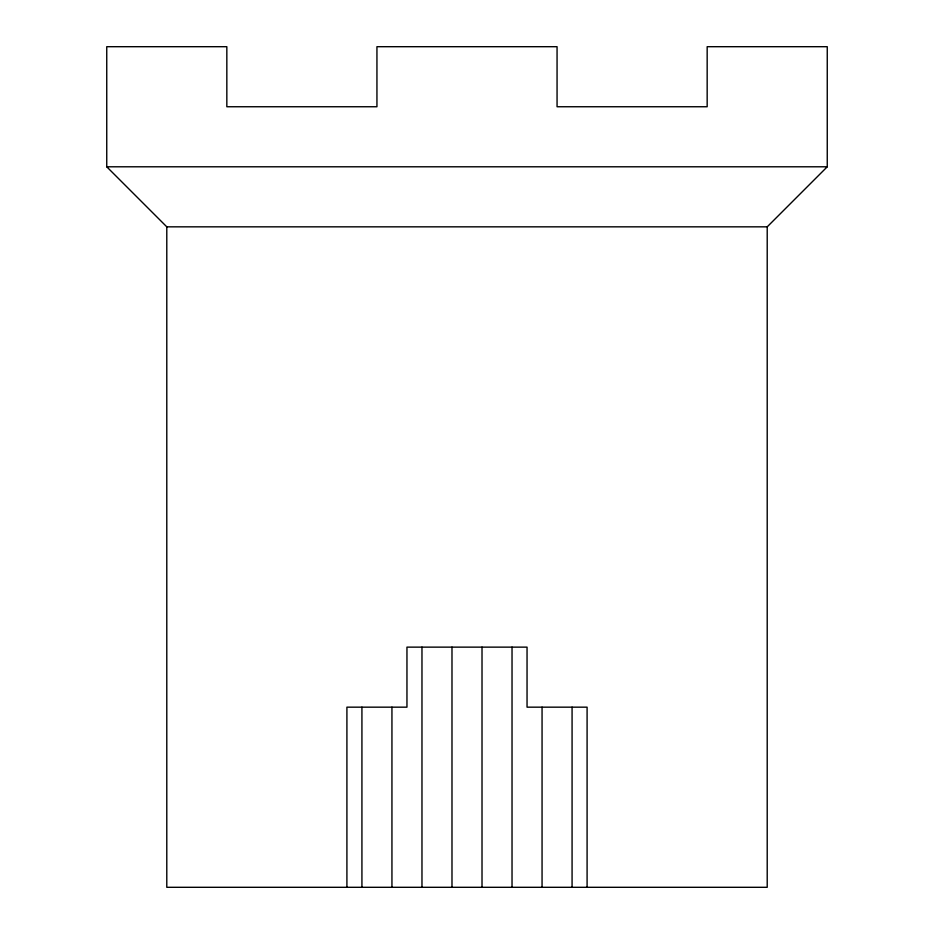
<?xml version="1.0" encoding="UTF-8"?>
<svg xmlns="http://www.w3.org/2000/svg" width="934" height="934" viewBox="0 0 934 934"><rect width="100%" height="100%" fill="white"/><g stroke="black" fill="none" stroke-linecap="round" stroke-linejoin="round"><path stroke-width="1.4" d="M767.211 226.834L827.255 166.789L827.255 46.7L707.166 46.7L707.166 106.745L557.061 106.745L557.061 46.7L376.939 46.7L376.939 106.745L226.834 106.745L226.834 46.7L106.745 46.7L106.745 166.789L166.789 226.834L166.789 887.3L767.211 887.3L767.211 226.834L166.789 226.834M106.745 166.789L827.255 166.789M587.089 887.3L587.089 707.166L527.045 707.166L527.045 647.134L406.955 647.134L406.955 707.166L346.911 707.166L346.911 887.3M572.075 707.166L572.075 887.3M542.059 707.166L542.059 887.3M512.03 647.134L512.03 887.3M482.014 647.134L482.014 887.3M451.986 647.134L451.986 887.3M421.97 647.134L421.97 887.3M391.941 707.166L391.941 887.3M361.925 707.166L361.925 887.3"/></g></svg>
